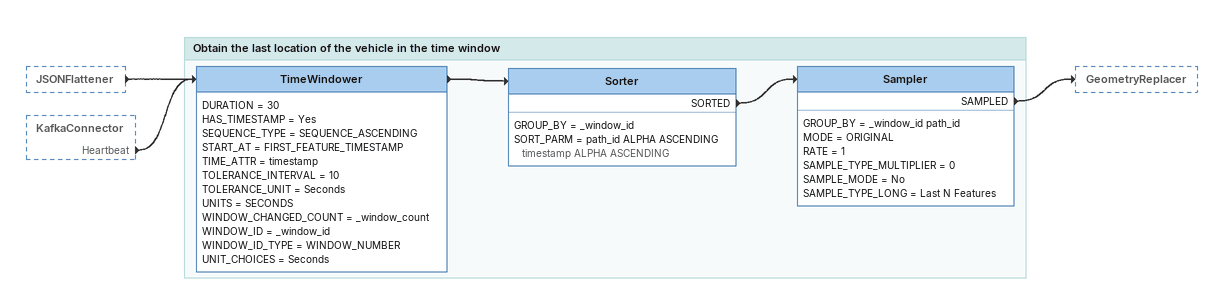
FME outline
JSONFlattener [outside]
    -> TimeWindower
KafkaConnector [outside]
    Heartbeat -> TimeWindower

Bookmark: Obtain the last location of the vehicle in the time window
TimeWindower
    DURATION = 30
    HAS_TIMESTAMP = Yes
    SEQUENCE_TYPE = SEQUENCE_ASCENDING
    START_AT = FIRST_FEATURE_TIMESTAMP
    TIME_ATTR = timestamp
    TOLERANCE_INTERVAL = 10
    TOLERANCE_UNIT = Seconds
    UNITS = SECONDS
    WINDOW_CHANGED_COUNT = _window_count
    WINDOW_ID = _window_id
    WINDOW_ID_TYPE = WINDOW_NUMBER
    UNIT_CHOICES = Seconds
    -> Sorter
Sorter
    GROUP_BY = _window_id
    SORT_PARM = path_id ALPHA ASCENDING timestamp ALPHA ASCENDING
    SORTED -> Sampler
Sampler
    GROUP_BY = _window_id path_id
    MODE = ORIGINAL
    RATE = 1
    SAMPLE_TYPE_MULTIPLIER = 0
    SAMPLE_MODE = No
    SAMPLE_TYPE_LONG = Last N Features
    SAMPLED -> GeometryReplacer
